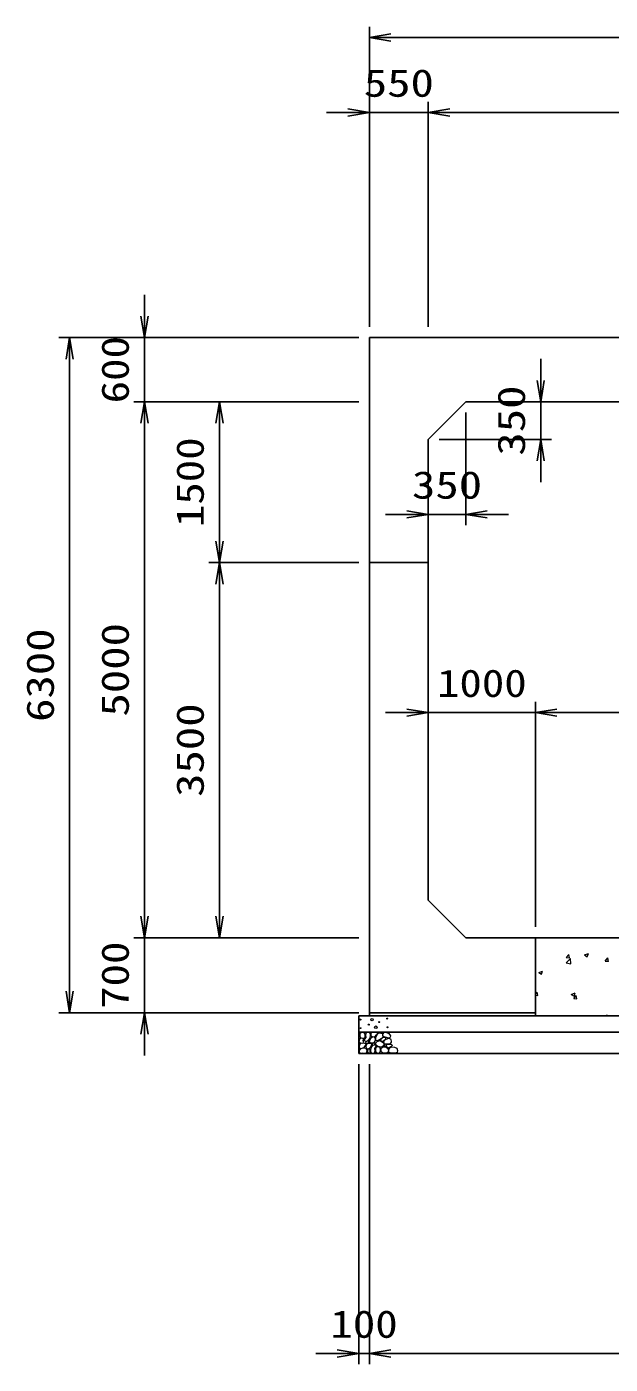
# Model space of a CAD drawing. Units: millimetres at full size. Extents: x 0 to 84100, y 0 to 59400.
# Drawn here: x 60300 to 65749, y 29820 to 42300 of the extents above; entities that cross this region are included whole.
import ezdxf
from ezdxf.enums import TextEntityAlignment as Align

# ---------------------------------------------------------------- set-up
doc = ezdxf.new("R2010")
doc.units = ezdxf.units.MM
for name, color, linetype, lineweight in [('D-DCR-HCHn', 4, 'Continuous', 9), ('D-STR-DIM', 7, 'Continuous', 25), ('D-STR-STRn', 1, 'Continuous', 25)]:
    doc.layers.add(name, color=color, linetype=linetype, lineweight=lineweight)
doc.styles.add('ＭＳ ゴシック', font='')
doc.styles.get('ＭＳ ゴシック').set_extended_font_data('MS Gothic')

# ---------------------------------------------------------------- blocks, each defined once
blk = doc.blocks.new('open_arrow')
at = {"color": 0, "linetype": 'Continuous', "lineweight": -2}
blk.add_lwpolyline([(7.5, 1.25), (0, 0), (7.5, -1.25)], dxfattribs=at)

msp = doc.modelspace()

# ---------------------------------------------------------------- linework, layer by layer
at = {"layer": 'D-DCR-HCHn'}
for p, q in [((65336.773, 33564.652), (65376.34, 33605.889)), ((65337.009, 33614.4), (65367.373, 33611.744)), ((65337.118, 33614.425), (65361.609, 33643.611)), ((65367.586, 33611.313), (65361.713, 33643.156)), ((65381.973, 33557.564), (65376.36, 33605.808)), ((65508.93, 33639.335), (65544.5, 33652.989)), ((65508.933, 33639.268), (65534.202, 33622.224)), ((65534.232, 33622.25), (65544.532, 33652.948)), ((65701.377, 33582.522), (65731.741, 33579.865)), ((65701.488, 33582.547), (65725.978, 33611.733)), ((65731.954, 33579.433), (65726.08, 33611.276)), ((65082.097, 33475.489), (65117.667, 33489.143)), ((65082.1, 33475.422), (65107.369, 33458.378)), ((65107.399, 33458.404), (65117.699, 33489.102)), ((65336.85, 33564.448), (65382.03, 33557.441)), ((65050, 33272.251), (65067.726, 33293.376)), ((65050, 33263.563), (65073.491, 33261.508)), ((65073.701, 33261.08), (65067.828, 33292.923)), ((65385.327, 33270.958), (65420.896, 33284.612)), ((65385.329, 33270.892), (65410.598, 33253.848)), ((65407.495, 33232.287), (65437.859, 33229.63)), ((65407.605, 33232.311), (65432.095, 33261.498)), ((65410.628, 33253.874), (65420.928, 33284.572)), ((65438.069, 33229.199), (65432.195, 33261.042)), ((65697.865, 33070), (65724.126, 33080.081)), ((65720.787, 33070), (65724.156, 33080.042))]:
    msp.add_line(p, q, dxfattribs=at)
for points in [[(63407.281, 32853.808), (63400.346, 32833.005), (63409.592, 32819.136), (63432.707, 32816.824), (63448.488, 32823.599), (63441.952, 32839.939), (63446.575, 32849.185), (63437.33, 32858.431), (63423.461, 32863.053)], [(63451.198, 32911.594), (63430.395, 32916.217), (63411.904, 32906.971), (63409.592, 32886.168), (63414.215, 32869.988), (63437.33, 32863.053), (63453.51, 32863.053), (63460.444, 32874.611), (63460.444, 32900.037)], [(63469.69, 32913.906), (63462.756, 32893.102), (63465.067, 32869.988), (63448.887, 32844.562), (63469.69, 32833.005), (63492.805, 32844.562), (63506.673, 32863.053), (63511.296, 32893.102), (63506.673, 32909.283), (63492.805, 32916.217)], [(63474.313, 32833.005), (63462.756, 32823.759), (63467.379, 32816.824), (63483.559, 32816.824), (63490.493, 32819.136), (63495.116, 32828.382), (63488.182, 32835.316)], [(63508.985, 32858.431), (63497.427, 32830.693), (63506.673, 32819.136), (63534.411, 32819.136), (63545.968, 32823.759), (63557.525, 32839.939), (63557.525, 32853.808), (63545.968, 32872.299), (63532.099, 32874.611)], [(63613.203, 32779.532), (63577.829, 32786.129), (63562.782, 32798.266), (63558.03, 32817.263), (63572.713, 32831.629), (63601.323, 32839.69), (63622.97, 32826.761), (63636.961, 32809.347), (63633.002, 32791.67)], [(63573.447, 32836.214), (63560.689, 32840.569), (63559.425, 32868.678), (63572.512, 32897.359), (63589.448, 32913.536), (63621.403, 32907.032), (63624.133, 32871.913), (63613.816, 32859.876), (63585.739, 32844.301)], [(63604.798, 32845.711), (63606.454, 32839.566), (63612.011, 32835.193), (63624.19, 32833.302), (63635.305, 32839.802), (63645.592, 32849.138), (63654.858, 32857.333), (63654.635, 32863.462), (63648.736, 32868.875), (63634.203, 32870.356), (63621.47, 32864.383), (63612.011, 32855.165), (63607.281, 32850.556)], [(63632.012, 32879.601), (63625.964, 32885.086), (63624.897, 32890.792), (63628.414, 32903.305), (63638.71, 32917.61), (63661.004, 32916.105), (63682.571, 32905.811), (63697.195, 32885.597), (63695.021, 32872.456), (63688.02, 32865.716), (63676.769, 32863.215), (63660.511, 32867.483), (63639.289, 32874.481)], [(63693.372, 32811.832), (63698.688, 32816.874), (63705.476, 32825.68), (63707.145, 32833.275), (63703.144, 32847.685), (63689.088, 32858.67), (63668.907, 32857.89), (63641.698, 32843.001), (63632.086, 32830.757), (63635.152, 32816.784), (63644.778, 32810.04), (63653.599, 32809.145), (63667.363, 32809.524), (63680.808, 32811.002)], [(63451.155, 32777.009), (63468.277, 32802.692), (63466.137, 32809.112), (63442.594, 32815.533), (63421.192, 32813.393), (63406.21, 32800.551), (63404.07, 32785.57), (63406.21, 32770.588), (63423.332, 32766.308)], [(63459.716, 32723.503), (63474.698, 32729.924), (63478.978, 32751.326), (63470.417, 32766.308), (63455.435, 32770.588), (63436.173, 32768.448), (63414.771, 32759.887), (63404.07, 32747.045), (63404.07, 32732.064), (63410.49, 32723.503), (63436.173, 32725.643)], [(63511.082, 32777.009), (63521.783, 32802.692), (63513.222, 32813.393), (63487.539, 32813.393), (63476.838, 32809.112), (63466.137, 32794.131), (63466.137, 32781.289), (63476.838, 32764.167), (63489.679, 32762.027)], [(63506.801, 32729.924), (63506.801, 32755.606), (63496.1, 32762.027), (63485.399, 32755.606), (63483.259, 32740.625), (63485.399, 32727.783), (63500.381, 32723.503)], [(63547.466, 32725.643), (63553.886, 32744.905), (63551.746, 32766.308), (63566.728, 32789.85), (63547.466, 32800.551), (63526.063, 32789.85), (63513.222, 32772.728), (63508.941, 32744.905), (63513.222, 32729.924), (63526.063, 32723.503)], [(63543.185, 32800.551), (63553.886, 32809.112), (63549.606, 32815.533), (63534.624, 32815.533), (63528.204, 32813.393), (63523.923, 32804.832), (63530.344, 32798.411)], [(63564.588, 32727.783), (63583.85, 32723.503), (63600.972, 32732.064), (63603.112, 32751.326), (63600.968, 32774.878), (63577.429, 32782.327), (63562.447, 32778.603), (63556.027, 32762.027), (63556.027, 32738.484)], [(63612.352, 32773.637), (63627.306, 32782.556), (63653.44, 32782.292), (63674.93, 32763.525), (63678.643, 32734.899), (63664.853, 32724.245), (63628.098, 32721.871), (63611.731, 32731.633), (63607.172, 32754.06)], [(63649.971, 32785.265), (63654.183, 32788.446), (63657.686, 32793.505), (63657.81, 32800.431), (63653.414, 32806.067), (63645.769, 32807.977), (63639.356, 32806.179), (63637.704, 32800.442), (63636.896, 32794.835), (63637.881, 32787.456), (63643.975, 32784.127)], [(63677.597, 32770.331), (63667.895, 32775.079), (63660.89, 32783.822), (63660.719, 32795.084), (63664.942, 32805.627), (63680.189, 32807.625), (63695.054, 32808.018), (63709.481, 32802.512), (63711.849, 32793.273), (63699.54, 32782.195), (63684.555, 32773.15)], [(63709.972, 32722.493), (63694.837, 32724.274), (63684.866, 32729.787), (63680.835, 32742.722), (63680.945, 32754.963), (63690.172, 32771.678), (63708.242, 32782.822), (63735.731, 32778.403), (63757.453, 32770.334), (63762.643, 32746.125), (63758.03, 32728.257), (63736.884, 32722.877)]]:
    msp.add_lwpolyline(points, close=True, dxfattribs=at)
msp.add_lwpolyline([(63543.432, 32918.547), (63526.093, 32916.446), (63514.258, 32908.701), (63514.626, 32889.819), (63520.514, 32876.087), (63535.025, 32876.185), (63555.107, 32879.153), (63564.799, 32893.689), (63574.082, 32903.492), (63576.884, 32914.345), (63564.099, 32918.547), (63543.082, 32918.547)], dxfattribs=at)
for centre, radius in [((63416.091, 33036.145), 4.5), ((63417.803, 32955.879), 4.5), ((63493.437, 32988.641), 4.5), ((63525.004, 33036.145), 11.25), ((63559.996, 32964.955), 11.25), ((63591.563, 33012.459), 4.5), ((63667.197, 33045.221), 4.5), ((63668.909, 32964.955), 4.5)]:
    msp.add_circle(centre, radius, dxfattribs=at)
at = {"layer": 'D-STR-DIM'}
for p, q in [((63500, 39500), (63500, 42300)), ((63500, 42200), (72600, 42200)), ((63500, 39500), (63500, 41600)), ((64050, 39500), (64050, 41600)), ((64050, 39500), (64050, 41600)), ((63100, 41500), (64450, 41500)), ((64050, 41500), (72050, 41500)), ((61400, 38400), (61400, 39800)), ((63400, 39400), (60600, 39400)), ((60700, 33100), (60700, 39400)), ((63400, 39400), (61300, 39400)), ((65100, 38050), (65100, 39200)), ((63400, 38800), (61300, 38800)), ((63400, 38800), (61300, 38800)), ((61400, 33800), (61400, 38800)), ((63400, 38800), (62000, 38800)), ((62100, 37300), (62100, 38800)), ((64400, 38700), (64400, 37650)), ((64500, 38800), (65200, 38800)), ((64150, 38450), (65200, 38450)), ((64050, 38350), (64050, 37650)), ((64800, 37750), (63650, 37750)), ((63400, 37300), (62000, 37300)), ((63400, 37300), (62000, 37300)), ((62100, 37300), (62100, 33800)), ((65050, 33900), (65050, 36000)), ((65050, 33900), (65050, 36000)), ((63650, 35900), (65450, 35900)), ((65050, 35900), (71050, 35900)), ((61400, 32700), (61400, 34200)), ((63400, 33800), (61300, 33800)), ((63400, 33800), (61300, 33800)), ((63400, 33800), (62000, 33800)), ((63400, 33100), (60600, 33100)), ((63400, 33100), (61300, 33100)), ((63400, 32620), (63400, 29820)), ((63500, 32620), (63500, 29820)), ((63500, 32620), (63500, 29820)), ((63000, 29920), (63900, 29920)), ((63500, 29920), (72600, 29920))]:
    msp.add_line(p, q, dxfattribs=at)
at = {"layer": 'D-STR-STRn'}
for p, q in [((63500, 39400), (72600, 39400)), ((63500, 33100), (63500, 39400)), ((64050, 38450), (64400, 38800)), ((64400, 38800), (71700, 38800)), ((64050, 34150), (64050, 38450)), ((63500, 37300), (64050, 37300)), ((64400, 33800), (64050, 34150)), ((71700, 33800), (64400, 33800)), ((65050, 33070), (65050, 33800)), ((65050, 33100), (63500, 33100)), ((63500, 33100), (63500, 33070)), ((72700, 33070), (63400, 33070)), ((63400, 32720), (63400, 33070)), ((72700, 32920), (63400, 32920)), ((72700, 32720), (63400, 32720))]:
    msp.add_line(p, q, dxfattribs=at)

# ---------------------------------------------------------------- block references
at = {"layer": 'D-STR-DIM', "xscale": 26.7, "yscale": 26.7}
for p in [(63500, 42200), (64050, 41500), (64050, 41500), (64400, 37750), (65050, 35900), (65050, 35900), (63500, 29920), (63500, 29920)]:
    msp.add_blockref('open_arrow', p, dxfattribs=at)
for p, rotation in [((63500, 41500), 180), ((61400, 39400), 90), ((60700, 39400), 270), ((65100, 38800), 90), ((61400, 38800), 270), ((61400, 38800), 270), ((62100, 38800), 270), ((65100, 38450), 270), ((64050, 37750), 180), ((62100, 37300), 90), ((62100, 37300), 270), ((64050, 35900), 180), ((61400, 33800), 90), ((61400, 33800), 90), ((62100, 33800), 90), ((60700, 33100), 90), ((61400, 33100), 270), ((63400, 29920), 180)]:
    msp.add_blockref('open_arrow', p, dxfattribs=dict(at, rotation=rotation))

# ---------------------------------------------------------------- texts
at = {"layer": 'D-STR-DIM', "style": 'ＭＳ ゴシック'}
for s, width, p in [('550', 1.25, (63775, 41775)), ('350', 1.25, (64225, 38025)), ('1000', 1.2, (64550, 36175)), ('100', 1.2, (63450, 30195))]:
    msp.add_text(s, height=256.6, dxfattribs=dict(at, width=width)).set_placement(p, align=Align.MIDDLE_CENTER)
for s, width, p in [('600', 1.2, (61125, 39100)), ('350', 1.25, (64825, 38625)), ('1500', 1.2, (61825, 38050)), ('5000', 1.25, (61125, 36300)), ('6300', 1.25, (60425, 36250)), ('3500', 1.25, (61825, 35550)), ('700', 1.2, (61125, 33450))]:
    msp.add_text(s, height=256.6, rotation=90, dxfattribs=dict(at, width=width)).set_placement(p, align=Align.MIDDLE_CENTER)

doc.saveas('drawing.dxf')
